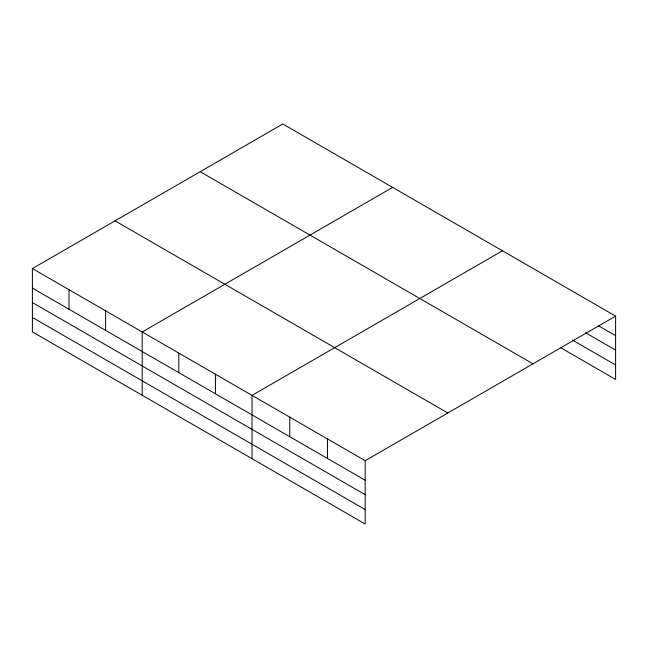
<?xml version="1.0" encoding="UTF-8"?>
<svg xmlns="http://www.w3.org/2000/svg" width="648" height="648" viewBox="0 0 648 648"><rect width="100%" height="100%" fill="white"/><g stroke="black" fill="none" stroke-linecap="round" stroke-linejoin="round"><path stroke-width="0.97" d="M365.18 494.691L365.18 460.696L32.4 268.572L32.4 331.881L365.18 524.013L365.18 494.691L32.4 302.559M560.739 347.757L615.6 379.428L615.6 316.119L282.82 123.987L32.4 268.572M392.639 187.394L142.22 331.97L142.22 395.288M502.459 250.792L252.031 395.377L252.031 458.687M365.18 460.696L615.6 316.119M598.46 325.766L615.6 335.664M585.598 332.789L615.6 350.106M572.743 340.241L615.6 364.986M200.183 171.704L532.964 363.828M115.036 220.855L447.817 412.987M32.4 288.117L365.18 480.241M32.4 317.439L365.18 509.571M327.467 438.923L327.467 458.468M289.745 417.15L289.745 436.695M215.428 374.236L215.428 393.79M178.824 353.103L178.824 372.657M105.608 310.838L105.608 330.383M69.004 289.705L69.004 309.25"/></g></svg>
